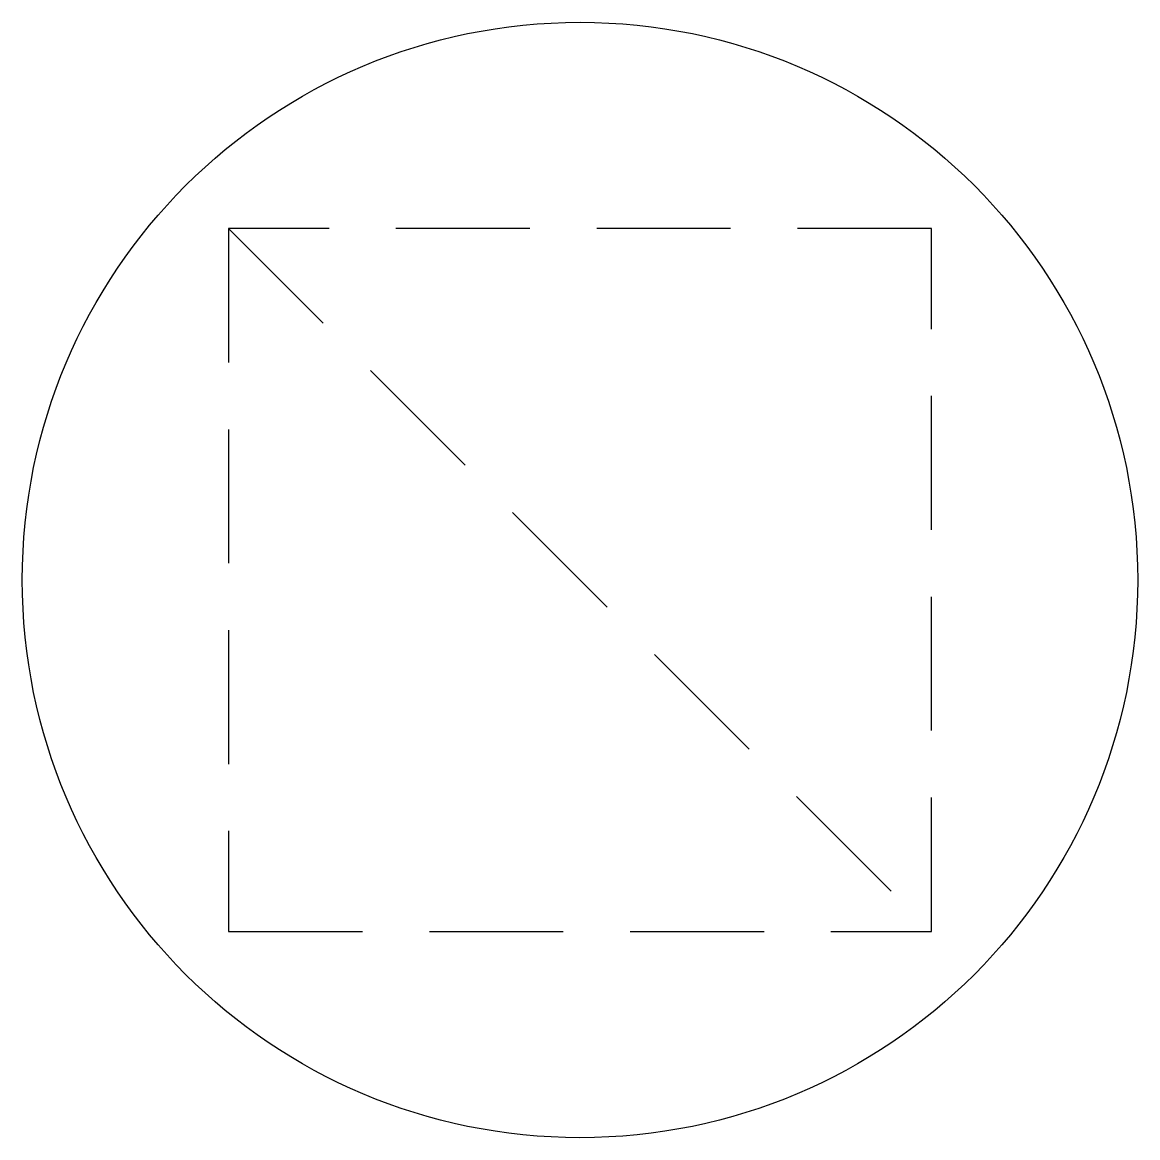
# Model space of a CAD drawing. Header units: inches. Extents: x -25 to 25, y -25 to 25.
import ezdxf

# ---------------------------------------------------------------- set-up
doc = ezdxf.new("R2010")
doc.units = ezdxf.units.IN
doc.header["$LTSCALE"] = 48
doc.header["$MEASUREMENT"] = 0
doc.linetypes.add('HIDDEN2', pattern=[0.1875, 0.125, -0.0625])

msp = doc.modelspace()

# ---------------------------------------------------------------- linework, layer by layer
at = {"linetype": 'HIDDEN2'}
msp.add_line((-15.75, 15.75), (15.75, -15.75), dxfattribs=at)
msp.add_lwpolyline([(-15.75, 15.75), (-15.75, -15.75), (15.75, -15.75), (15.75, 15.75)], close=True, dxfattribs=at)
msp.add_circle((0, 0), 25)

doc.saveas('drawing.dxf')
